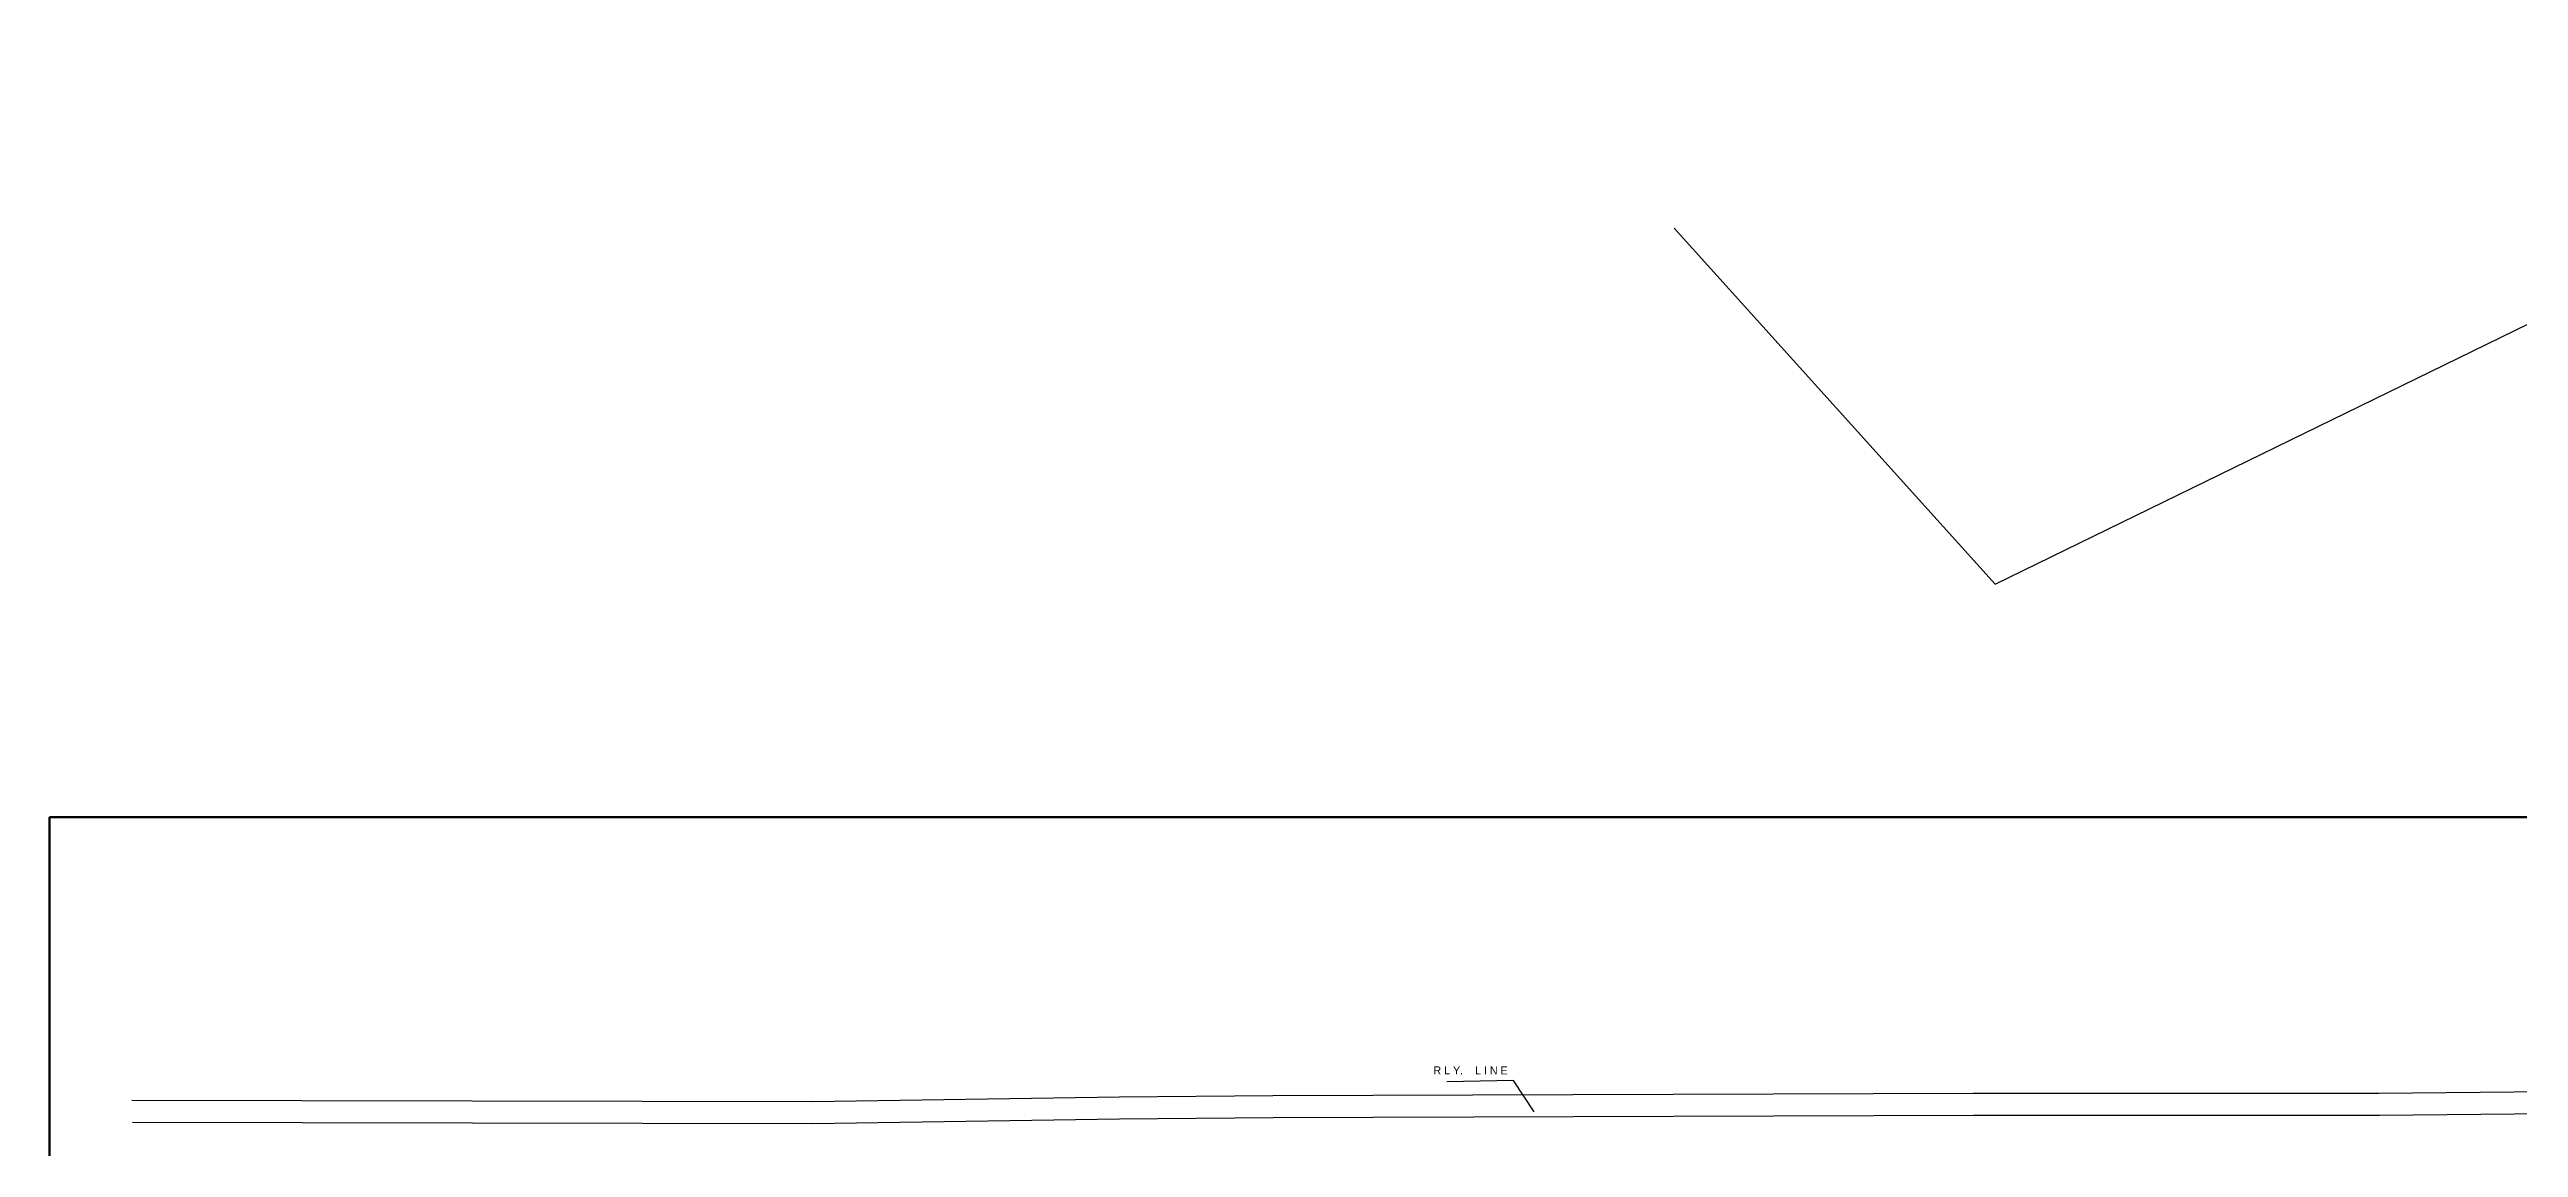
# Model space of a CAD drawing. Header units: inches. Extents: x 2755070 to 2758231, y 746334 to 747634.
# Drawn here: x 2755070 to 2756304, y 747084 to 747634 of the extents above; entities that cross this region are included whole.
import ezdxf

# ---------------------------------------------------------------- set-up
doc = ezdxf.new("R2010")
doc.units = ezdxf.units.IN
doc.header["$MEASUREMENT"] = 0
doc.layers.add('Layer1', color=7, linetype='Continuous')
doc.layers.add('TEXT', color=7, linetype='Continuous')
doc.layers.add('NH', color=7, linetype='Continuous', lineweight=15)
doc.styles.get("Standard").update_dxf_attribs({"font": 'comic.ttf'})
doc.linetypes.add('TRACKS', pattern='A,0.15,[130,ltypeshp.shx,S=0.25,R=0,X=0,Y=0],0.15', length=0.3)
doc.dimstyles.get("Standard").update_dxf_attribs({"dimtxt": 6, "dimasz": 0.18, "dimexe": 0.18, "dimexo": 0.0625, "dimgap": 0.09, "dimtad": 0, "dimzin": 0, "dimdsep": 46, "dimtxsty": 'Standard', "dimcen": 0.09, "dimadec": 0, "dimazin": 0, "dimtfac": 1, "dimtofl": 0, "dimtmove": 0, "dimatfit": 3, "dimfxl": 0, "dimtolj": 1, "dimtzin": 0, "dimarcsym": 0})

msp = doc.modelspace()

# ---------------------------------------------------------------- linework, layer by layer
at = {"lineweight": 60, "ltscale": 0.25}
msp.add_lwpolyline([(2755069.845, 747249.397), (2758230.552, 747249.397), (2758230.552, 746333.575), (2755069.845, 746333.575)], close=True, dxfattribs=at)
at = {"layer": 'Layer1', "color": 3, "ltscale": 0.25}
for p, q in [((2756042.5, 747366), (2756590, 747633.5)), ((2755882, 747544), (2756042.5, 747366))]:
    msp.add_line(p, q, dxfattribs=at)
at = {"layer": 'Layer1', "linetype": 'TRACKS', "ltscale": 0.005}
for points in [[(2757313.058, 747117.888), (2757112.496, 747117.186), (2757112.496, 747117.186), (2756878.751, 747116.186), (2756878.751, 747116.186), (2756602.522, 747115.197), (2756602.522, 747115.197), (2756436.702, 747113.207), (2756436.702, 747113.207), (2756234.238, 747111.183), (2756234.238, 747111.183), (2756031.462, 747111.183), (2755681.386, 747110.017), (2755681.386, 747110.017), (2755604.565, 747109.44), (2755451.112, 747107.015), (2755451.112, 747107.015), (2755111.095, 747107.816), (2755111.095, 747107.816)], [(2757313.058, 747106.892), (2757112.725, 747106.191), (2757112.725, 747106.191), (2756878.98, 747105.191), (2756878.98, 747105.191), (2756602.751, 747104.202), (2756602.751, 747104.202), (2756436.931, 747102.212), (2756436.931, 747102.212), (2756234.467, 747100.188), (2756234.467, 747100.188), (2756031.691, 747100.188), (2755681.614, 747099.022), (2755681.614, 747099.022), (2755604.794, 747098.445), (2755451.34, 747096.02), (2755451.34, 747096.02), (2755111.323, 747096.821), (2755111.323, 747096.821)]]:
    msp.add_lwpolyline(points, dxfattribs=at)

# ---------------------------------------------------------------- texts
at = {"layer": 'TEXT'}
msp.add_text('R L Y.    L I N E', height=4, rotation=359.958729, dxfattribs=at).set_placement((2755761.626, 747120.831))

# ---------------------------------------------------------------- leaders
at = {"layer": 'NH'}
msp.add_leader([(2755812.065, 747102.019), (2755801.598, 747117.795), (2755768.395, 747117.096)], dimstyle='Standard', override={"dimasz": 2, "dimgap": 0.09, "dimtad": 0}, dxfattribs=at)

doc.saveas('drawing.dxf')
